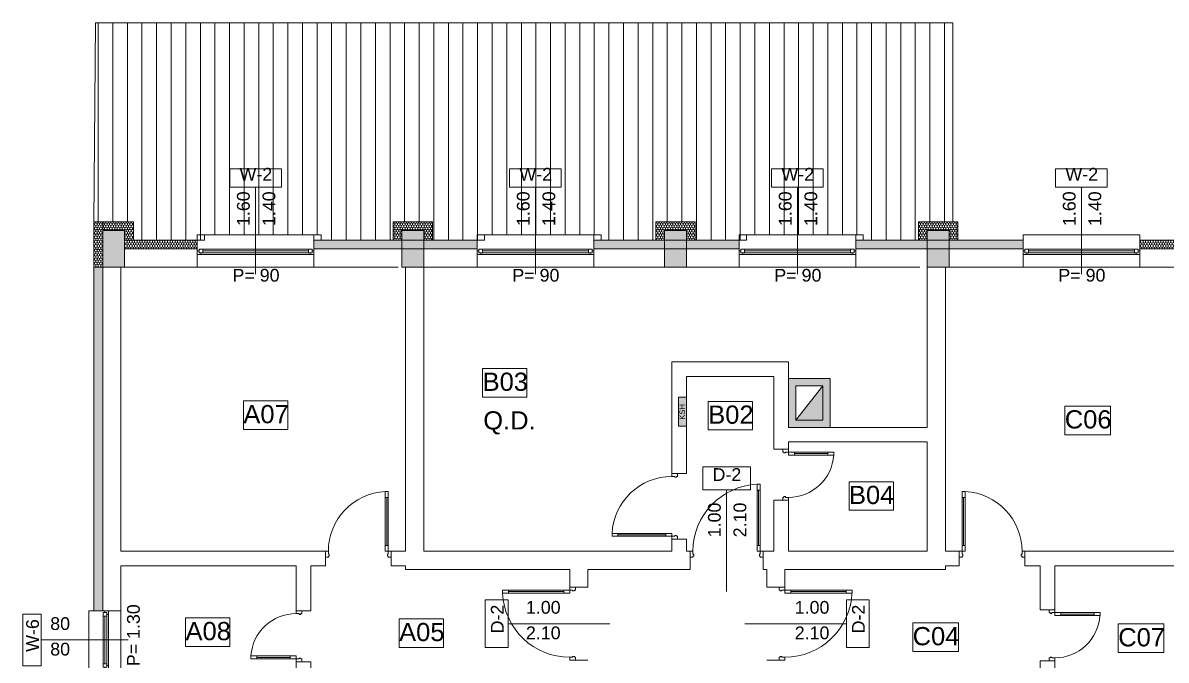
# Model space of a CAD drawing. Header units: feet. Extents: x 2791058 to 2855058, y -67651 to -26651.
# Drawn here: x 2804621 to 2820292, y -43966 to -35223 of the extents above; entities that cross this region are included whole.
import ezdxf
from ezdxf.enums import TextEntityAlignment as Align

# ---------------------------------------------------------------- set-up
doc = ezdxf.new("R2010")
doc.units = ezdxf.units.FT
doc.header["$MEASUREMENT"] = 0
doc.layers.add('0_muret e jashtme', color=7, linetype='Continuous')
for name, color, linetype, lineweight in [('0_muret e jashtme_Pen_No__1', 7, 'Continuous', 0), ('0_muret e jashtme_Pen_No__19', 255, 'Continuous', 0), ('ARCHICAD Door Markers_Pen_No__60', 230, 'Continuous', 0), ('ARCHICAD Doors_Pen_No__1', 7, 'Continuous', 0), ('ARCHICAD Doors_Pen_No__60', 230, 'Continuous', 0), ('ARCHICAD Window Markers_Pen_No__20', 1, 'Continuous', 0), ('ARCHICAD Windows_Pen_No__20', 1, 'Continuous', 0), ('Shell - Roof_Pen_No__1', 7, 'Continuous', 0), ('Structural - Bearing_Pen_No__1', 7, 'Continuous', 0), ('Text blocks_Pen_No__1', 7, 'Continuous', 0), ('Text blocks_Pen_No__2', 8, 'Continuous', 0)]:
    doc.layers.add(name, color=color, linetype=linetype, lineweight=lineweight)
for name, color, linetype, lineweight, true_color in [('0_muret e jashtme_Pen_No__14', 7, 'Continuous', 0, 0xbd8b17), ('Structural - Bearing_Pen_No__105', 7, 'Continuous', 0, 0xcae6ff), ('Structural - Bearing_Pen_No__65', 7, 'Continuous', 0, 0x80c2ff)]:
    doc.layers.add(name, color=color, linetype=linetype, lineweight=lineweight, true_color=true_color)
doc.styles.add('GENERATED_STYLE_1', font='arial.ttf')
pattern_1 = [(90, (2247653.822, -76424.967), (-34.6410162, 0), [20, -40]), (90, (2247636.502, -76394.967), (-34.6410162, 0), [20, -40]), (150, (2247653.822, -76404.967), (17.320508, 30), [20, -40]), (150, (2247619.18, -76404.967), (17.320508, 30), [20, -40]), (210, (2247653.822, -76424.967), (-17.320508, 30), [20, -40]), (210, (2247619.18, -76424.967), (-17.320508, 30), [20, -40])]
pattern_2 = [(90, (2247653.822, -76124.967), (-34.6410162, 0), [20, -40]), (90, (2247636.502, -76094.967), (-34.6410162, 0), [20, -40]), (150, (2247653.822, -76104.967), (17.320508, 30), [20, -40]), (150, (2247619.18, -76104.967), (17.320508, 30), [20, -40]), (210, (2247653.822, -76124.967), (-17.320508, 30), [20, -40]), (210, (2247619.18, -76124.967), (-17.320508, 30), [20, -40])]

# ---------------------------------------------------------------- blocks, each defined once
blk = doc.blocks.new('Window 22_2')
at = {"layer": 'ARCHICAD Windows_Pen_No__20', "color": 1, "linetype": 'Continuous', "lineweight": 0}
for p, q in [((-800, 150), (-800, 220)), ((-800, 220), (800, 220)), ((800, 220), (800, 150)), ((-800, 150), (-800, 30)), ((-800, 30), (-800, 0)), ((-800, 0), (-775, 0)), ((-800, 0), (-800, -50)), ((-800, 0), (-800, -50)), ((-775, 25), (-725, 25)), ((-775, -25), (-775, 25)), ((-775, 0), (-775, -25)), ((-725, 25), (725, 25)), ((-725, 25), (-725, -25)), ((-725, 25), (725, 25)), ((-725, 0), (725, 0)), ((725, -25), (725, 25)), ((725, 25), (775, 25)), ((775, 25), (775, -25)), ((775, -25), (775, 0)), ((775, 0), (800, 0)), ((800, 150), (800, 30)), ((800, 30), (800, 0)), ((800, 0), (800, -50)), ((800, 0), (800, -50)), ((-750, -50), (-800, -50)), ((-800, -50), (-800, -220)), ((-775, -25), (-750, -25)), ((-725, -25), (-775, -25)), ((-750, -25), (-750, -50)), ((750, -50), (-750, -50)), ((725, -25), (-725, -25)), ((775, -25), (725, -25)), ((750, -50), (750, -25)), ((750, -25), (775, -25)), ((800, -50), (750, -50)), ((800, -50), (800, -220)), ((-800, -220), (800, -220))]:
    blk.add_line(p, q, dxfattribs=at)
blk = doc.blocks.new('W Marker 22_2')
at = {"layer": 'ARCHICAD Window Markers_Pen_No__20', "color": 1, "linetype": 'Continuous', "lineweight": 0}
for p, q in [((354, 975), (-354, 975)), ((-354, 975), (-354, 725)), ((354, 725), (354, 975)), ((-354, 725), (354, 725)), ((0, 725), (0, -470))]:
    blk.add_line(p, q, dxfattribs=at)
at = {"layer": 'ARCHICAD Window Markers_Pen_No__20', "color": 1, "lineweight": 0, "style": 'GENERATED_STYLE_1'}
for tag, p in [('AC_MarkerText_2', (-28, 192)), ('AC_MarkerText_3', (323, 192))]:
    blk.add_attdef(tag, text='', height=175, rotation=90, dxfattribs=at).set_placement(p, align=Align.BOTTOM_LEFT)
for tag, p in [('AC_MarkerText_1', (-220, 763)), ('AC_MarkerText_4', (-317, -623))]:
    blk.add_attdef(tag, text='', height=175, dxfattribs=at).set_placement(p, align=Align.BOTTOM_LEFT)
blk = doc.blocks.new('Wall_2', base_point=(2806116, -38873))
at = {"layer": '0_muret e jashtme_Pen_No__14', "linetype": 'Continuous', "lineweight": 0, "true_color": 0xbd8b17}
h = blk.add_hatch(dxfattribs=at)
h.set_pattern_fill('STYROFOAM_SM_INSULATION', color=42, style=0, pattern_type=2)
h.set_pattern_definition(pattern_1)
h.paths.add_polyline_path([(2806116, -38503), (2806116, -38623), (2807111, -38623), (2807111, -38503)])
h = blk.add_hatch(dxfattribs=at)
h.set_pattern_fill('STYROFOAM_SM_INSULATION', color=42, style=0, pattern_type=2)
h.set_pattern_definition(pattern_1)
h.paths.add_polyline_path([(2808711, -38623), (2810947, -38623), (2810947, -38503), (2808711, -38503)])
h = blk.add_hatch(dxfattribs=at)
h.set_pattern_fill('STYROFOAM_SM_INSULATION', color=42, style=0, pattern_type=2)
h.set_pattern_definition(pattern_1)
h.paths.add_polyline_path([(2814538, -38503), (2812547, -38503), (2812547, -38623), (2814538, -38623)])
h = blk.add_hatch(dxfattribs=at)
h.set_pattern_fill('STYROFOAM_SM_INSULATION', color=42, style=0, pattern_type=2)
h.set_pattern_definition(pattern_1)
h.paths.add_polyline_path([(2818431, -38503), (2816138, -38503), (2816138, -38623), (2818431, -38623)])
h = blk.add_hatch(dxfattribs=at)
h.set_pattern_fill('STYROFOAM_SM_INSULATION', color=42, style=0, pattern_type=2)
h.set_pattern_definition(pattern_1)
h.paths.add_polyline_path([(2820031, -38623), (2821366, -38623), (2821366, -38503), (2820031, -38503)])
at = {"layer": '0_muret e jashtme_Pen_No__1', "color": 7, "linetype": 'Continuous', "lineweight": 0}
for p, q in [((2807111, -38503), (2807111, -38623)), ((2808711, -38503), (2808711, -38623)), ((2810947, -38503), (2810947, -38623)), ((2812547, -38503), (2812547, -38623)), ((2814538, -38503), (2814538, -38623)), ((2816138, -38503), (2816138, -38623)), ((2818431, -38503), (2818431, -38623)), ((2820031, -38503), (2820031, -38623)), ((2807111, -38623), (2806116, -38623)), ((2807111, -38623), (2807111, -38653)), ((2807111, -38653), (2807111, -38703)), ((2807111, -38703), (2807111, -38873)), ((2810947, -38623), (2808711, -38623)), ((2808711, -38623), (2808711, -38653)), ((2808711, -38653), (2808711, -38703)), ((2808711, -38703), (2808711, -38873)), ((2810947, -38623), (2810947, -38653)), ((2810947, -38653), (2810947, -38703)), ((2810947, -38703), (2810947, -38873)), ((2814538, -38623), (2812547, -38623)), ((2812547, -38623), (2812547, -38653)), ((2812547, -38653), (2812547, -38703)), ((2812547, -38703), (2812547, -38873)), ((2814538, -38623), (2814538, -38653)), ((2814538, -38653), (2814538, -38703)), ((2814538, -38703), (2814538, -38873)), ((2818431, -38623), (2816138, -38623)), ((2816138, -38623), (2816138, -38653)), ((2816138, -38653), (2816138, -38703)), ((2816138, -38703), (2816138, -38873)), ((2818431, -38623), (2818431, -38653)), ((2818431, -38653), (2818431, -38703)), ((2818431, -38703), (2818431, -38873)), ((2821366, -38623), (2820031, -38623)), ((2820031, -38623), (2820031, -38653)), ((2820031, -38653), (2820031, -38703)), ((2820031, -38703), (2820031, -38873))]:
    blk.add_line(p, q, dxfattribs=at)
at = {"layer": '0_muret e jashtme_Pen_No__1', "color": 7, "linetype": 'Continuous', "lineweight": 0, "flags": 128}
for points in [[(2807111, -38503), (2806116, -38503)], [(2806116, -38503), (2806116, -38873)], [(2810947, -38503), (2808711, -38503)], [(2814538, -38503), (2812547, -38503)], [(2818431, -38503), (2816138, -38503)], [(2821366, -38503), (2820031, -38503)], [(2821366, -38873), (2821366, -38503)], [(2806116, -38873), (2807111, -38873)], [(2808711, -38873), (2809866, -38873)], [(2810116, -38873), (2810947, -38873)], [(2812547, -38873), (2814538, -38873)], [(2816138, -38873), (2817016, -38873)], [(2817266, -38873), (2818431, -38873)], [(2820031, -38873), (2821066, -38873)], [(2821316, -38873), (2821366, -38873)]]:
    blk.add_lwpolyline(points, dxfattribs=at)
at = {"layer": 'ARCHICAD Window Markers_Pen_No__20', "color": 1, "linetype": 'Continuous', "lineweight": 0}
for p in [(2807911, -38503), (2811747, -38503), (2815338, -38503), (2819231, -38503)]:
    blk.add_blockref('W Marker 22_2', p, dxfattribs=at).add_auto_attribs({'AC_MarkerText_1': 'W-2', 'AC_MarkerText_2': '1.60', 'AC_MarkerText_3': '1.40', 'AC_MarkerText_4': 'P= 90'})
at = {"layer": 'ARCHICAD Windows_Pen_No__20', "color": 1, "linetype": 'Continuous', "lineweight": 0, "xscale": -1, "zscale": 1000}
for p in [(2807911, -38653), (2811747, -38653), (2815338, -38653), (2819231, -38653)]:
    blk.add_blockref('Window 22_2', p, dxfattribs=at)
blk = doc.blocks.new('Storefront 22_2')
at = {"layer": 'ARCHICAD Doors_Pen_No__60', "color": 230, "linetype": 'Continuous', "lineweight": 0}
for p, q in [((420, 840), (420, 920)), ((420, 920), (460, 920)), ((420, 840), (440, 840)), ((420, 80), (420, 840)), ((460, 840), (420, 840)), ((440, 840), (460, 840)), ((440, 80), (440, 840)), ((440, 840), (440, 80)), ((440, 840), (440, 80)), ((460, 920), (460, 840)), ((460, 840), (460, 80)), ((-500, 0), (-500, -80)), ((-460, 0), (-500, 0)), ((-500, 0), (-500, -80)), ((-500, 0), (-500, -80)), ((-460, -40), (-460, 0)), ((440, 80), (420, 80)), ((420, 0), (420, 80)), ((420, 80), (460, 80)), ((460, 0), (420, 0)), ((460, 80), (440, 80)), ((460, 80), (460, 0)), ((460, 0), (460, -40)), ((500, 0), (460, 0)), ((500, -80), (500, 0)), ((500, 0), (500, -80)), ((500, 0), (500, -80)), ((-500, -80), (-460, -80)), ((-500, -80), (-500, -250)), ((-450, -40), (-460, -40)), ((-460, -80), (-460, -65.4)), ((-460, -65.4), (-450, -65.4)), ((-450, -65.4), (-450, -40)), ((460, -40), (450, -40)), ((450, -40), (450, -65.4)), ((450, -65.4), (460, -65.4)), ((460, -65.4), (460, -80)), ((460, -80), (500, -80)), ((500, -80), (500, -250))]:
    blk.add_line(p, q, dxfattribs=at)
blk.add_arc((460, 0), 920, 92.49191, 180, dxfattribs=at)
blk = doc.blocks.new('D Marker 22_2')
at = {"layer": 'ARCHICAD Door Markers_Pen_No__60', "color": 230, "linetype": 'Continuous', "lineweight": 0}
for p, q in [((0, -1093), (0, 300)), ((-327, -1093), (-327, -1407)), ((327, -1093), (-327, -1093)), ((327, -1407), (327, -1093)), ((-327, -1407), (327, -1407))]:
    blk.add_line(p, q, dxfattribs=at)
at = {"layer": 'ARCHICAD Door Markers_Pen_No__60', "color": 230, "lineweight": 0, "style": 'GENERATED_STYLE_1'}
for tag, rotation, p in [('AC_MarkerText_3', 270, (-323, -327)), ('A', 270, (27, -327)), ('AC_MarkerText_1', 180, (193, -1042))]:
    blk.add_attdef(tag, text='', height=175, rotation=rotation, dxfattribs=at).set_placement(p, align=Align.BOTTOM_LEFT)
blk = doc.blocks.new('Wall_15', base_point=(2817016, -42473))
at = {"layer": '0_muret e jashtme_Pen_No__1', "color": 7, "linetype": 'Continuous', "lineweight": 0}
for p, q in [((2813766, -42473), (2813766, -42553)), ((2813766, -42553), (2813766, -42723)), ((2814766, -42473), (2814766, -42553)), ((2814766, -42553), (2814766, -42723))]:
    blk.add_line(p, q, dxfattribs=at)
at = {"layer": '0_muret e jashtme_Pen_No__1', "color": 7, "linetype": 'Continuous', "lineweight": 0, "flags": 128}
for points in [[(2813516, -42473), (2810116, -42473)], [(2813766, -42473), (2813716, -42473)], [(2814916, -42473), (2814766, -42473)], [(2817016, -42473), (2815116, -42473)], [(2809866, -42723), (2812116, -42723)], [(2812366, -42723), (2813766, -42723)], [(2814766, -42723), (2814816, -42723)], [(2815066, -42723), (2817266, -42723)]]:
    blk.add_lwpolyline(points, dxfattribs=at)
at = {"layer": 'ARCHICAD Door Markers_Pen_No__60', "color": 230, "linetype": 'Continuous', "lineweight": 0}
ref = blk.add_blockref('D Marker 22_2', (2814266, -42723), dxfattribs=dict(at, rotation=180))
ref.add_attrib('A', '1.00', dxfattribs={"color": 230, "lineweight": 0, "height": 175, "rotation": 90, "style": 'GENERATED_STYLE_1'}).set_placement((2814239, -42281), align=Align.BOTTOM_LEFT)
ref.add_attrib('AC_MarkerText_1', 'D-2', dxfattribs={"color": 230, "lineweight": 0, "height": 175, "rotation": 360, "style": 'GENERATED_STYLE_1'}).set_placement((2814074, -41560), align=Align.BOTTOM_LEFT)
ref.add_attrib('AC_MarkerText_3', '2.10', dxfattribs={"color": 230, "lineweight": 0, "height": 175, "rotation": 90, "style": 'GENERATED_STYLE_1'}).set_placement((2814589, -42281), align=Align.BOTTOM_LEFT)
at = {"layer": 'ARCHICAD Doors_Pen_No__60', "color": 230, "linetype": 'Continuous', "lineweight": 0, "zscale": 1000}
blk.add_blockref('Storefront 22_2', (2814266, -42473), dxfattribs=at)
blk = doc.blocks.new('Wall_36', base_point=(2817016, -40973))
at = {"layer": '0_muret e jashtme_Pen_No__1', "color": 7, "linetype": 'Continuous', "lineweight": 0, "flags": 128}
for points in [[(2817016, -40773), (2815116, -40773)], [(2815116, -40973), (2817016, -40973)]]:
    blk.add_lwpolyline(points, dxfattribs=at)
blk = doc.blocks.new('Storefront 22_4')
at = {"layer": 'ARCHICAD Doors_Pen_No__1', "color": 7, "linetype": 'Continuous', "lineweight": 0}
for p, q in [((270, 540), (270, 620)), ((270, 620), (310, 620)), ((270, 540), (290, 540)), ((270, 80), (270, 540)), ((310, 540), (270, 540)), ((290, 540), (310, 540)), ((290, 80), (290, 540)), ((290, 540), (290, 80)), ((290, 540), (290, 80)), ((310, 620), (310, 540)), ((310, 540), (310, 80)), ((-350, 0), (-350, -80)), ((-310, 0), (-350, 0)), ((-350, 0), (-350, -80)), ((-350, 0), (-350, -80)), ((-310, -40), (-310, 0)), ((290, 80), (270, 80)), ((270, 0), (270, 80)), ((270, 80), (310, 80)), ((310, 0), (270, 0)), ((310, 80), (290, 80)), ((310, 80), (310, 0)), ((310, 0), (310, -40)), ((350, 0), (310, 0)), ((350, -80), (350, 0)), ((350, 0), (350, -80)), ((350, 0), (350, -80)), ((-350, -80), (-310, -80)), ((-350, -80), (-350, -200)), ((-300, -40), (-310, -40)), ((-310, -80), (-310, -65.4)), ((-310, -65.4), (-300, -65.4)), ((-300, -65.4), (-300, -40)), ((310, -40), (300, -40)), ((300, -40), (300, -65.4)), ((300, -65.4), (310, -65.4)), ((310, -65.4), (310, -80)), ((310, -80), (350, -80)), ((350, -80), (350, -200))]:
    blk.add_line(p, q, dxfattribs=at)
blk.add_arc((310, 0), 620, 93.69907, 180, dxfattribs=at)
blk = doc.blocks.new('Wall_37', base_point=(2814916, -42473))
at = {"layer": '0_muret e jashtme_Pen_No__1', "color": 7, "linetype": 'Continuous', "lineweight": 0}
for p, q in [((2815036, -41073), (2814916, -41073)), ((2815116, -41073), (2815036, -41073)), ((2815036, -41773), (2814916, -41773)), ((2815116, -41773), (2815036, -41773))]:
    blk.add_line(p, q, dxfattribs=at)
at = {"layer": '0_muret e jashtme_Pen_No__1', "color": 7, "linetype": 'Continuous', "lineweight": 0, "flags": 128}
for points in [[(2815116, -40773), (2815116, -39873)], [(2814916, -40073), (2814916, -41073)], [(2815116, -41073), (2815116, -40973)], [(2814916, -41773), (2814916, -42473)], [(2815116, -42473), (2815116, -41773)]]:
    blk.add_lwpolyline(points, dxfattribs=at)
at = {"layer": 'ARCHICAD Doors_Pen_No__1', "color": 7, "linetype": 'Continuous', "lineweight": 0, "xscale": -1, "zscale": 1000, "rotation": 270}
blk.add_blockref('Storefront 22_4', (2815116, -41423), dxfattribs=at)
blk = doc.blocks.new('Wall_38', base_point=(2814916, -40073))
at = {"layer": '0_muret e jashtme_Pen_No__1', "color": 7, "linetype": 'Continuous', "lineweight": 0, "flags": 128}
for points in [[(2815116, -39873), (2813516, -39873)], [(2813716, -40073), (2814916, -40073)]]:
    blk.add_lwpolyline(points, dxfattribs=at)
blk = doc.blocks.new('Storefront 22_3')
at = {"layer": 'ARCHICAD Doors_Pen_No__1', "color": 7, "linetype": 'Continuous', "lineweight": 0}
for p, q in [((370, 740), (370, 820)), ((370, 820), (410, 820)), ((410, 820), (410, 740)), ((370, 740), (390, 740)), ((370, 80), (370, 740)), ((410, 740), (370, 740)), ((390, 740), (410, 740)), ((390, 80), (390, 740)), ((390, 740), (390, 80)), ((390, 740), (390, 80)), ((410, 740), (410, 80)), ((-450, 0), (-450, -80)), ((-410, 0), (-450, 0)), ((-450, 0), (-450, -80)), ((-450, 0), (-450, -80)), ((-410, -40), (-410, 0)), ((390, 80), (370, 80)), ((370, 0), (370, 80)), ((370, 80), (410, 80)), ((410, 0), (370, 0)), ((410, 80), (390, 80)), ((410, 80), (410, 0)), ((410, 0), (410, -40)), ((450, 0), (410, 0)), ((450, -80), (450, 0)), ((450, 0), (450, -80)), ((450, 0), (450, -80)), ((-450, -80), (-410, -80)), ((-450, -80), (-450, -200)), ((-400, -40), (-410, -40)), ((-410, -80), (-410, -65.4)), ((-410, -65.4), (-400, -65.4)), ((-400, -65.4), (-400, -40)), ((410, -40), (400, -40)), ((400, -40), (400, -65.4)), ((400, -65.4), (410, -65.4)), ((410, -65.4), (410, -80)), ((410, -80), (450, -80)), ((450, -80), (450, -200))]:
    blk.add_line(p, q, dxfattribs=at)
blk.add_arc((410, 0), 820, 92.79603, 180, dxfattribs=at)
blk = doc.blocks.new('Wall_39', base_point=(2813716, -40073))
at = {"layer": '0_muret e jashtme_Pen_No__1', "color": 7, "linetype": 'Continuous', "lineweight": 0}
for p, q in [((2813516, -41407), (2813596, -41407)), ((2813596, -41407), (2813716, -41407)), ((2813516, -42307), (2813596, -42307)), ((2813596, -42307), (2813716, -42307))]:
    blk.add_line(p, q, dxfattribs=at)
at = {"layer": '0_muret e jashtme_Pen_No__1', "color": 7, "linetype": 'Continuous', "lineweight": 0, "flags": 128}
for points in [[(2813516, -39873), (2813516, -41407)], [(2813716, -41407), (2813716, -40073)], [(2813516, -42307), (2813516, -42473)], [(2813716, -42473), (2813716, -42307)]]:
    blk.add_lwpolyline(points, dxfattribs=at)
at = {"layer": 'ARCHICAD Doors_Pen_No__1', "color": 7, "linetype": 'Continuous', "lineweight": 0, "xscale": -1, "zscale": 1000, "rotation": 90}
blk.add_blockref('Storefront 22_3', (2813516, -41857), dxfattribs=at)
blk = doc.blocks.new('Wall_40', base_point=(2817016, -42473))
at = {"layer": '0_muret e jashtme_Pen_No__1', "color": 7, "linetype": 'Continuous', "lineweight": 0}
for p, q in [((2817456, -42473), (2817456, -42553)), ((2817456, -42553), (2817456, -42673)), ((2818356, -42473), (2818356, -42553)), ((2818356, -42553), (2818356, -42673))]:
    blk.add_line(p, q, dxfattribs=at)
at = {"layer": '0_muret e jashtme_Pen_No__1', "color": 7, "linetype": 'Continuous', "lineweight": 0, "flags": 128}
for points in [[(2817456, -42473), (2817266, -42473)], [(2821066, -42473), (2818356, -42473)], [(2817266, -42673), (2817456, -42673)], [(2818356, -42673), (2818566, -42673)], [(2818766, -42673), (2821066, -42673)]]:
    blk.add_lwpolyline(points, dxfattribs=at)
at = {"layer": 'ARCHICAD Doors_Pen_No__1', "color": 7, "linetype": 'Continuous', "lineweight": 0, "xscale": -1, "zscale": 1000}
blk.add_blockref('Storefront 22_3', (2817906, -42473), dxfattribs=at)
blk = doc.blocks.new('Wall_44', base_point=(2818766, -44823))
at = {"layer": '0_muret e jashtme_Pen_No__1', "color": 7, "linetype": 'Continuous', "lineweight": 0}
for p, q in [((2818686, -43275), (2818566, -43275)), ((2818766, -43275), (2818686, -43275)), ((2818686, -43975), (2818566, -43975)), ((2818766, -43975), (2818686, -43975))]:
    blk.add_line(p, q, dxfattribs=at)
at = {"layer": '0_muret e jashtme_Pen_No__1', "color": 7, "linetype": 'Continuous', "lineweight": 0, "flags": 128}
for points in [[(2818566, -42673), (2818566, -43275)], [(2818766, -43275), (2818766, -42673)], [(2818566, -43975), (2818566, -44623)], [(2818766, -44623), (2818766, -43975)]]:
    blk.add_lwpolyline(points, dxfattribs=at)
at = {"layer": 'ARCHICAD Doors_Pen_No__1', "color": 7, "linetype": 'Continuous', "lineweight": 0, "xscale": -1, "zscale": 1000, "rotation": 270}
blk.add_blockref('Storefront 22_4', (2818766, -43625), dxfattribs=at)
blk = doc.blocks.new('Wall_45', base_point=(2808366, -44823))
at = {"layer": '0_muret e jashtme_Pen_No__1', "color": 7, "linetype": 'Continuous', "lineweight": 0}
for p, q in [((2808366, -43288), (2808446, -43288)), ((2808446, -43288), (2808566, -43288)), ((2808366, -43988), (2808446, -43988)), ((2808446, -43988), (2808566, -43988))]:
    blk.add_line(p, q, dxfattribs=at)
at = {"layer": '0_muret e jashtme_Pen_No__1', "color": 7, "linetype": 'Continuous', "lineweight": 0, "flags": 128}
for points in [[(2808366, -42673), (2808366, -43288)], [(2808566, -43288), (2808566, -42673)], [(2808366, -43988), (2808366, -44623)], [(2808566, -44623), (2808566, -43988)]]:
    blk.add_lwpolyline(points, dxfattribs=at)
at = {"layer": 'ARCHICAD Doors_Pen_No__1', "color": 7, "linetype": 'Continuous', "lineweight": 0, "xscale": -1, "zscale": 1000, "rotation": 90}
blk.add_blockref('Storefront 22_4', (2808366, -43638), dxfattribs=at)
blk = doc.blocks.new('Window 22')
at = {"layer": 'ARCHICAD Windows_Pen_No__20', "color": 1, "linetype": 'Continuous', "lineweight": 0}
for p, q in [((-400, 150), (-400, 220)), ((-400, 220), (400, 220)), ((400, 220), (400, 150)), ((-400, 150), (-400, 30)), ((-400, 30), (-400, 0)), ((-400, 0), (-375, 0)), ((-400, 0), (-400, -50)), ((-400, 0), (-400, -50)), ((-375, 25), (-325, 25)), ((-375, -25), (-375, 25)), ((-375, 0), (-375, -25)), ((-325, 25), (325, 25)), ((-325, 25), (-325, -25)), ((-325, 25), (325, 25)), ((-325, 0), (325, 0)), ((325, -25), (325, 25)), ((325, 25), (375, 25)), ((375, 25), (375, -25)), ((375, -25), (375, 0)), ((375, 0), (400, 0)), ((400, 150), (400, 30)), ((400, 30), (400, 0)), ((400, 0), (400, -50)), ((400, 0), (400, -50)), ((-350, -50), (-400, -50)), ((-400, -50), (-400, -220)), ((-375, -25), (-350, -25)), ((-325, -25), (-375, -25)), ((-350, -25), (-350, -50)), ((350, -50), (-350, -50)), ((325, -25), (-325, -25)), ((375, -25), (325, -25)), ((350, -50), (350, -25)), ((350, -25), (375, -25)), ((400, -50), (350, -50)), ((400, -50), (400, -220)), ((-400, -220), (400, -220))]:
    blk.add_line(p, q, dxfattribs=at)
blk = doc.blocks.new('W Marker 22')
at = {"layer": 'ARCHICAD Window Markers_Pen_No__20', "color": 1, "linetype": 'Continuous', "lineweight": 0}
for p, q in [((0, -1095), (0, 100)), ((-354, -1095), (-354, -1345)), ((354, -1095), (-354, -1095)), ((354, -1345), (354, -1095)), ((-354, -1345), (354, -1345))]:
    blk.add_line(p, q, dxfattribs=at)
at = {"layer": 'ARCHICAD Window Markers_Pen_No__20', "color": 1, "lineweight": 0, "style": 'GENERATED_STYLE_1'}
for tag, p in [('AC_MarkerText_2_1', (-28, -913)), ('AC_MarkerText_2_0', (322, -913))]:
    blk.add_attdef(tag, text='', height=175, rotation=90, dxfattribs=at).set_placement(p, align=Align.BOTTOM_LEFT)
for tag, p in [('AC_MarkerText_4', (-417, 72)), ('AC_MarkerText_1', (-220, -1310))]:
    blk.add_attdef(tag, text='', height=175, dxfattribs=at).set_placement(p, align=Align.BOTTOM_LEFT)
blk = doc.blocks.new('D Marker 22')
at = {"layer": 'ARCHICAD Door Markers_Pen_No__60', "color": 230, "linetype": 'Continuous', "lineweight": 0}
for p, q in [((327, 1157), (-327, 1157)), ((-327, 1157), (-327, 843)), ((327, 843), (327, 1157)), ((-327, 843), (327, 843)), ((0, 843), (0, -550))]:
    blk.add_line(p, q, dxfattribs=at)
at = {"layer": 'ARCHICAD Door Markers_Pen_No__60', "color": 230, "lineweight": 0, "style": 'GENERATED_STYLE_1'}
blk.add_attdef('AC_MarkerText_1', text='', height=175, dxfattribs=at).set_placement((-193, 913), align=Align.BOTTOM_LEFT)
for tag, p in [('AC_MarkerText_3', (-322, 657)), ('A', (28, 657))]:
    blk.add_attdef(tag, text='', height=175, rotation=270, dxfattribs=at).set_placement(p, align=Align.BOTTOM_LEFT)

msp = doc.modelspace()

# ---------------------------------------------------------------- hatches: boundary and pattern name
at = {"layer": '0_muret e jashtme_Pen_No__14', "linetype": 'Continuous', "lineweight": 0, "true_color": 0xbd8b17}
h = msp.add_hatch(dxfattribs=at)
h.set_pattern_fill('STYROFOAM_SM_INSULATION', color=42, style=0, pattern_type=2)
h.set_pattern_definition([(90, (2247553.822, -76124.967), (-34.6410162, 0), [20, -40]), (90, (2247536.502, -76094.967), (-34.6410162, 0), [20, -40]), (150, (2247553.822, -76104.967), (17.320508, 30), [20, -40]), (150, (2247519.18, -76104.967), (17.320508, 30), [20, -40]), (210, (2247553.822, -76124.967), (-17.320508, 30), [20, -40]), (210, (2247519.18, -76124.967), (-17.320508, 30), [20, -40])])
h.paths.add_polyline_path([(2805596.457, -38572.699), (2805596.457, -37952.699), (2806136.457, -37952.699), (2806136.457, -38202.699), (2806016.457, -38202.699), (2806016.457, -38072.699), (2805716.457, -38072.699), (2805716.457, -38572.699)])
h = msp.add_hatch(dxfattribs=at)
h.set_pattern_fill('STYROFOAM_SM_INSULATION', color=42, style=0, pattern_type=2)
h.set_pattern_definition(pattern_2)
h.paths.add_polyline_path([(2810236.457, -38202.699), (2810236.457, -37952.699), (2809696.457, -37952.699), (2809696.457, -38202.699), (2809816.457, -38202.699), (2809816.457, -38072.699), (2810116.457, -38072.699), (2810116.457, -38202.699)])
h = msp.add_hatch(dxfattribs=at)
h.set_pattern_fill('STYROFOAM_SM_INSULATION', color=42, style=0, pattern_type=2)
h.set_pattern_definition(pattern_2)
h.paths.add_polyline_path([(2813836.457, -38202.699), (2813836.457, -37952.699), (2813296.457, -37952.699), (2813296.457, -38202.699), (2813416.457, -38202.699), (2813416.457, -38072.699), (2813716.457, -38072.699), (2813716.457, -38202.699)])
h = msp.add_hatch(dxfattribs=at)
h.set_pattern_fill('STYROFOAM_SM_INSULATION', color=42, style=0, pattern_type=2)
h.set_pattern_definition(pattern_2)
h.paths.add_polyline_path([(2817436.457, -38202.699), (2817436.457, -37952.699), (2816896.457, -37952.699), (2816896.457, -38202.699), (2817016.457, -38202.699), (2817016.457, -38072.699), (2817316.457, -38072.699), (2817316.457, -38202.699)])
h = msp.add_hatch(dxfattribs=at)
h.set_pattern_fill('STYROFOAM_SM_INSULATION', color=42, style=0, pattern_type=2)
h.set_pattern_definition([(90, (2247553.822, -76424.967), (-34.6410162, 0), [20, -40]), (90, (2247536.502, -76394.967), (-34.6410162, 0), [20, -40]), (150, (2247553.822, -76404.967), (17.320508, 30), [20, -40]), (150, (2247519.18, -76404.967), (17.320508, 30), [20, -40]), (210, (2247553.822, -76424.967), (-17.320508, 30), [20, -40]), (210, (2247519.18, -76424.967), (-17.320508, 30), [20, -40])])
h.paths.add_polyline_path([(2805596.457, -38572.699), (2805596.457, -43289.451), (2805716.457, -43289.451), (2805716.457, -38572.699)])
at = {"layer": '0_muret e jashtme_Pen_No__19', "linetype": 'Continuous', "lineweight": 0}
for points in [[(2806016.457, -38572.699), (2806016.457, -38072.699), (2805716.457, -38072.699), (2805716.457, -38572.699)], [(2810116.457, -38572.699), (2810116.457, -38072.699), (2809816.457, -38072.699), (2809816.457, -38572.699)], [(2813716.457, -38572.699), (2813716.457, -38072.699), (2813416.457, -38072.699), (2813416.457, -38572.699)], [(2817316.457, -38572.699), (2817316.457, -38072.699), (2817016.457, -38072.699), (2817016.457, -38572.699)]]:
    msp.add_hatch(color=255, dxfattribs=at).paths.add_polyline_path(points)
at = {"layer": 'Structural - Bearing_Pen_No__1', "linetype": 'Continuous', "lineweight": 0}
h = msp.add_hatch(color=9, dxfattribs=at)
h.paths.add_polyline_path([(2815686.457, -40102.699), (2815686.457, -40772.699), (2815116.457, -40772.699), (2815116.457, -40102.699)])
h.paths.add_polyline_path([(2815586.457, -40202.699), (2815216.457, -40202.699), (2815216.457, -40672.699)], flags=0)
msp.add_hatch(color=8, dxfattribs=at).paths.add_polyline_path([(2815586.457, -40202.699), (2815586.457, -40672.699), (2815216.457, -40672.699)])
at = {"layer": 'Structural - Bearing_Pen_No__105', "linetype": 'Continuous', "lineweight": 0, "true_color": 0xcae6ff}
h = msp.add_hatch(dxfattribs=at)
h.set_pattern_fill('SOLDIER_COURSE', color=254, style=0, pattern_type=2)
h.set_pattern_definition([(90, (2247653.82, -76124.97), (-200, 0), [])])
h.paths.add_polyline_path([(2817366.457, -35222.699), (2805616.457, -35222.699), (2805596.457, -37952.699), (2806136.457, -37952.699), (2806136.456, -38202.699), (2807110.648, -38202.699), (2807110.648, -38132.699), (2808710.648, -38132.699), (2808710.648, -38202.103), (2809696.457, -38202.699), (2809696.457, -37952.699), (2810236.457, -37952.699), (2810236.457, -38202.699), (2810946.709, -38202.699), (2810946.709, -38132.699), (2812546.709, -38132.699), (2812546.709, -38202.699), (2813296.457, -38202.699), (2813296.457, -37952.699), (2813836.457, -37952.699), (2813836.457, -38202.699), (2814537.687, -38202.699), (2814537.687, -38132.699), (2816137.687, -38132.699), (2816137.687, -38202.699), (2816896.457, -38202.699), (2816896.457, -37952.699), (2817366.457, -37952.699)])
at = {"layer": 'Structural - Bearing_Pen_No__65', "linetype": 'Continuous', "lineweight": 0, "true_color": 0x80c2ff}
msp.add_hatch(color=151, dxfattribs=at).paths.add_polyline_path([(2813716.457, -40758.042), (2813606.457, -40758.042), (2813606.457, -40358.042), (2813716.457, -40358.042)])

# ---------------------------------------------------------------- linework, layer by layer
at = {"layer": '0_muret e jashtme_Pen_No__1', "color": 7, "linetype": 'Continuous', "lineweight": 0}
for p, q in [((2805716.457, -37952.699), (2805716.457, -43289.452)), ((2808768.805, -42472.699), (2808768.805, -42552.699)), ((2808768.805, -42552.699), (2808768.805, -42672.699)), ((2809668.805, -42472.699), (2809668.805, -42552.699)), ((2809668.805, -42552.699), (2809668.805, -42672.699)), ((2812116.457, -42966.267), (2812196.457, -42966.267)), ((2812196.457, -42966.267), (2812366.457, -42966.267)), ((2814986.457, -42966.267), (2814816.457, -42966.267)), ((2815066.457, -42966.267), (2814986.457, -42966.267)), ((2805596.457, -43289.451), (2805716.457, -43289.451)), ((2805716.457, -43289.451), (2805746.457, -43289.451)), ((2805746.457, -43289.451), (2805796.457, -43289.451)), ((2805796.457, -43289.451), (2805966.457, -43289.451)), ((2812116.457, -43966.267), (2812196.457, -43966.267)), ((2812196.457, -43966.267), (2812366.457, -43966.267)), ((2814986.457, -43966.267), (2814816.457, -43966.267)), ((2815066.457, -43966.267), (2814986.457, -43966.267))]:
    msp.add_line(p, q, dxfattribs=at)
at = {"layer": '0_muret e jashtme_Pen_No__1', "color": 7, "linetype": 'Continuous', "lineweight": 0, "flags": 128}
for points in [[(2805596.457, -38572.699), (2805596.457, -37952.699), (2806136.457, -37952.699), (2806136.457, -38202.699), (2806016.457, -38202.699), (2806016.457, -38072.699), (2805716.457, -38072.699), (2805716.457, -38572.699)], [(2806016.457, -38572.699), (2806016.457, -38072.699), (2805716.457, -38072.699), (2805716.457, -38572.699)], [(2810236.457, -38202.699), (2810236.457, -37952.699), (2809696.457, -37952.699), (2809696.457, -38202.699), (2809816.457, -38202.699), (2809816.457, -38072.699), (2810116.457, -38072.699), (2810116.457, -38202.699)], [(2810116.457, -38572.699), (2810116.457, -38072.699), (2809816.457, -38072.699), (2809816.457, -38572.699)], [(2813836.457, -38202.699), (2813836.457, -37952.699), (2813296.457, -37952.699), (2813296.457, -38202.699), (2813416.457, -38202.699), (2813416.457, -38072.699), (2813716.457, -38072.699), (2813716.457, -38202.699)], [(2813716.457, -38572.699), (2813716.457, -38072.699), (2813416.457, -38072.699), (2813416.457, -38572.699)], [(2817436.457, -38202.699), (2817436.457, -37952.699), (2816896.457, -37952.699), (2816896.457, -38202.699), (2817016.457, -38202.699), (2817016.457, -38072.699), (2817316.457, -38072.699), (2817316.457, -38202.699)], [(2817316.457, -38572.699), (2817316.457, -38072.699), (2817016.457, -38072.699), (2817016.457, -38572.699)]]:
    msp.add_lwpolyline(points, close=True, dxfattribs=at)
for points in [[(2805596.457, -37952.699), (2805596.457, -43289.451)], [(2805966.457, -38572.699), (2805596.457, -38572.699)], [(2805966.457, -42472.699), (2805966.457, -38572.699)], [(2809866.457, -38572.699), (2809866.457, -42472.699)], [(2810116.457, -42472.699), (2810116.457, -38572.699)], [(2817016.457, -38572.699), (2817016.457, -40772.699)], [(2817266.457, -42472.699), (2817266.457, -38572.699)], [(2817016.457, -40972.699), (2817016.457, -42472.699)], [(2808768.805, -42472.699), (2805966.457, -42472.699)], [(2809866.457, -42472.699), (2809668.805, -42472.699)], [(2805966.457, -43289.451), (2805966.457, -42672.699)], [(2805966.457, -42672.699), (2808366.457, -42672.699)], [(2808566.457, -42672.699), (2808768.805, -42672.699)], [(2809668.805, -42672.699), (2809866.457, -42672.699)], [(2809866.457, -42672.699), (2809866.457, -42722.699)], [(2812116.457, -42722.699), (2812116.457, -42966.267)], [(2812366.457, -42966.267), (2812366.457, -42722.699)], [(2814816.457, -42722.699), (2814816.457, -42966.267)], [(2815066.457, -42966.267), (2815066.457, -42722.699)], [(2817266.457, -42722.699), (2817266.457, -42672.699)]]:
    msp.add_lwpolyline(points, dxfattribs=at)
at = {"layer": 'Shell - Roof_Pen_No__1', "color": 7, "linetype": 'Continuous', "lineweight": 0}
for p, q in [((2813606.457, -40358.042), (2813716.457, -40358.042)), ((2813606.457, -40758.042), (2813606.457, -40358.042)), ((2813716.457, -40358.042), (2813716.457, -40758.042)), ((2813716.457, -40758.042), (2813606.457, -40758.042))]:
    msp.add_line(p, q, dxfattribs=at)
at = {"layer": 'Structural - Bearing_Pen_No__1', "color": 7, "linetype": 'Continuous', "lineweight": 0, "flags": 128}
for points in [[(2817366.457, -35222.699), (2805616.457, -35222.699), (2805596.457, -37952.699), (2806136.457, -37952.699), (2806136.456, -38202.699), (2807110.648, -38202.699), (2807110.648, -38132.699), (2808710.648, -38132.699), (2808710.648, -38202.103), (2809696.457, -38202.699), (2809696.457, -37952.699), (2810236.457, -37952.699), (2810236.457, -38202.699), (2810946.709, -38202.699), (2810946.709, -38132.699), (2812546.709, -38132.699), (2812546.709, -38202.699), (2813296.457, -38202.699), (2813296.457, -37952.699), (2813836.457, -37952.699), (2813836.457, -38202.699), (2814537.687, -38202.699), (2814537.687, -38132.699), (2816137.687, -38132.699), (2816137.687, -38202.699), (2816896.457, -38202.699), (2816896.457, -37952.699), (2817366.457, -37952.699)], [(2815686.457, -40102.699), (2815686.457, -40772.699), (2815116.457, -40772.699), (2815116.457, -40102.699)], [(2815586.457, -40202.699), (2815216.457, -40202.699), (2815216.457, -40672.699)], [(2815586.457, -40202.699), (2815586.457, -40672.699), (2815216.457, -40672.699)], [(2813716.457, -40758.042), (2813606.457, -40758.042), (2813606.457, -40358.042), (2813716.457, -40358.042)]]:
    msp.add_lwpolyline(points, close=True, dxfattribs=at)
at = {"layer": 'Text blocks_Pen_No__2', "color": 8, "linetype": 'Continuous', "lineweight": 0, "flags": 128}
for points in [[(2810923.326, -39964.479), (2811531.327, -39964.479), (2811531.327, -40357.336), (2810923.326, -40357.336)], [(2807644.012, -40408.964), (2808252.013, -40408.964), (2808252.013, -40801.822), (2807644.012, -40801.822)], [(2814015.628, -40415.642), (2814623.629, -40415.642), (2814623.629, -40808.499), (2814015.628, -40808.499)], [(2818902.658, -40480.525), (2819528.945, -40480.525), (2819528.945, -40873.383), (2818902.658, -40873.383)], [(2815944.906, -41517.601), (2816552.906, -41517.601), (2816552.906, -41910.459), (2815944.906, -41910.459)], [(2806851.219, -43385.287), (2807459.221, -43385.287), (2807459.221, -43778.145), (2806851.219, -43778.145)], [(2809778.965, -43398.243), (2810386.965, -43398.243), (2810386.965, -43791.101), (2809778.965, -43791.101)], [(2816817.567, -43454.939), (2817443.855, -43454.939), (2817443.855, -43847.796), (2816817.567, -43847.796)], [(2819635.612, -43470.191), (2820261.899, -43470.191), (2820261.899, -43863.049), (2819635.612, -43863.049)]]:
    msp.add_lwpolyline(points, close=True, dxfattribs=at)

# ---------------------------------------------------------------- block references
at = {"layer": '0_muret e jashtme', "color": 7, "lineweight": 0}
for name, p in [('Wall_2', (2806016.457, -38572.699)), ('Wall_39', (2813716.457, -40072.699)), ('Wall_38', (2814916.457, -40072.699)), ('Wall_37', (2814916.457, -42472.699)), ('Wall_36', (2817016.457, -40972.699)), ('Wall_15', (2817016.457, -42472.699)), ('Wall_40', (2817016.457, -42472.699)), ('Wall_45', (2808366.457, -44822.699)), ('Wall_44', (2818766.457, -44822.699))]:
    msp.add_blockref(name, p, dxfattribs=at)
at = {"layer": 'ARCHICAD Door Markers_Pen_No__60', "color": 230, "linetype": 'Continuous', "lineweight": 0}
ref = msp.add_blockref('D Marker 22', (2812116.457, -43466.267), dxfattribs=dict(at, rotation=90))
ref.add_attrib('A', '1.00', dxfattribs={"color": 230, "lineweight": 0, "height": 175, "rotation": 360, "style": 'GENERATED_STYLE_1'}).set_placement((2811516.457, -43381.647), align=Align.BOTTOM_LEFT)
ref.add_attrib('AC_MarkerText_1', 'D-2', dxfattribs={"color": 230, "lineweight": 0, "height": 175, "rotation": 90, "style": 'GENERATED_STYLE_1'}).set_placement((2811263.957, -43599.067), align=Align.BOTTOM_LEFT)
ref.add_attrib('AC_MarkerText_3', '2.10', dxfattribs={"color": 230, "lineweight": 0, "height": 175, "rotation": 360, "style": 'GENERATED_STYLE_1'}).set_placement((2811516.457, -43731.647), align=Align.BOTTOM_LEFT)
ref = msp.add_blockref('D Marker 22_2', (2814816.457, -43466.267), dxfattribs=dict(at, rotation=90))
ref.add_attrib('A', '1.00', dxfattribs={"color": 230, "lineweight": 0, "height": 175, "rotation": 360, "style": 'GENERATED_STYLE_1'}).set_placement((2815200.856, -43381.647), align=Align.BOTTOM_LEFT)
ref.add_attrib('AC_MarkerText_1', 'D-2', dxfattribs={"color": 230, "lineweight": 0, "height": 175, "rotation": 90, "style": 'GENERATED_STYLE_1'}).set_placement((2816213.957, -43599.067), align=Align.BOTTOM_LEFT)
ref.add_attrib('AC_MarkerText_3', '2.10', dxfattribs={"color": 230, "lineweight": 0, "height": 175, "rotation": 360, "style": 'GENERATED_STYLE_1'}).set_placement((2815200.856, -43731.647), align=Align.BOTTOM_LEFT)
at = {"layer": 'ARCHICAD Doors_Pen_No__1', "color": 7, "linetype": 'Continuous', "lineweight": 0, "zscale": 1000}
msp.add_blockref('Storefront 22_3', (2809218.805, -42472.699), dxfattribs=at)
at = {"layer": 'ARCHICAD Doors_Pen_No__60', "color": 230, "linetype": 'Continuous', "lineweight": 0, "zscale": 1000, "rotation": 90}
msp.add_blockref('Storefront 22_2', (2812116.457, -43466.267), dxfattribs=at)
at = {"layer": 'ARCHICAD Doors_Pen_No__60', "color": 230, "linetype": 'Continuous', "lineweight": 0, "xscale": -1, "zscale": 1000, "rotation": 270}
msp.add_blockref('Storefront 22_2', (2815066.457, -43466.267), dxfattribs=at)
at = {"layer": 'ARCHICAD Window Markers_Pen_No__20', "color": 1, "linetype": 'Continuous', "lineweight": 0}
ref = msp.add_blockref('W Marker 22', (2805966.457, -43689.451), dxfattribs=dict(at, rotation=270))
ref.add_attrib('AC_MarkerText_1', 'W-6', dxfattribs={"color": 1, "lineweight": 0, "height": 175, "rotation": 90, "style": 'GENERATED_STYLE_1'}).set_placement((2804893.957, -43852.332), align=Align.BOTTOM_LEFT)
ref.add_attrib('AC_MarkerText_2', '80', dxfattribs={"color": 1, "lineweight": 0, "height": 175, "style": 'GENERATED_STYLE_1'}).set_placement((2804996.457, -43954.831), align=Align.BOTTOM_LEFT)
ref.add_attrib('AC_MarkerText_2_1', '80', dxfattribs={"color": 1, "lineweight": 0, "height": 175, "style": 'GENERATED_STYLE_1'}).set_placement((2804996.457, -43604.831), align=Align.BOTTOM_LEFT)
ref.add_attrib('AC_MarkerText_4', 'P= 1.30', dxfattribs={"color": 1, "lineweight": 0, "height": 175, "rotation": 90, "style": 'GENERATED_STYLE_1'}).set_placement((2806276.457, -44049.251), align=Align.BOTTOM_LEFT)
at = {"layer": 'ARCHICAD Windows_Pen_No__20', "color": 1, "linetype": 'Continuous', "lineweight": 0, "zscale": 1000, "rotation": 90}
msp.add_blockref('Window 22', (2805746.457, -43689.451), dxfattribs=at)

# ---------------------------------------------------------------- texts
at = {"layer": 'Text blocks_Pen_No__1', "color": 7, "linetype": 'Continuous', "lineweight": 0, "insert": (2810931.907, -40551.738), "char_height": 250, "attachment_point": 1, "style": 'GENERATED_STYLE_1'}
msp.add_mtext('\\A1;{\\pql;\\fArial|b0|i0|c0|p34;Q.D.}', dxfattribs=at)
at = {"layer": 'Text blocks_Pen_No__1', "color": 7, "linetype": 'Continuous', "lineweight": 0, "insert": (2813620.375, -40667.502), "char_height": 75, "attachment_point": 1, "rotation": 90, "style": 'GENERATED_STYLE_1'}
msp.add_mtext('\\A1;{\\pql;\\fArial|b0|i0|c0|p34;KSH}', dxfattribs=at)
at = {"layer": 'Text blocks_Pen_No__2', "color": 8, "linetype": 'Continuous', "lineweight": 0, "char_height": 250, "attachment_point": 1, "style": 'GENERATED_STYLE_1'}
for s, insert in [('\\A1;{\\pql;\\fArial|b0|i0|c0|p34;B0\\fArial|b0|i0|c0|p34;3}', (2810923.326, -40021.622)), ('\\A1;{\\pql;\\fArial|b0|i0|c0|p34;A07}', (2807644.012, -40466.107)), ('\\A1;{\\pql;\\fArial|b0|i0|c0|p34;B0\\fArial|b0|i0|c0|p34;2}', (2814015.628, -40472.785)), ('\\A1;{\\pql;\\fArial|b0|i0|c0|p34;C0\\fArial|b0|i0|c0|p34;6}', (2818902.658, -40537.668)), ('\\A1;{\\pql;\\fArial|b0|i0|c0|p34;B0\\fArial|b0|i0|c0|p34;4}', (2815944.906, -41574.744)), ('\\A1;{\\pql;\\fArial|b0|i0|c0|p34;A0\\fArial|b0|i0|c0|p34;8}', (2806851.219, -43442.43)), ('\\A1;{\\pql;\\fArial|b0|i0|c0|p34;A0\\fArial|b0|i0|c0|p34;5}', (2809778.965, -43455.386)), ('\\A1;{\\pql;\\fArial|b0|i0|c0|p34;C0\\fArial|b0|i0|c0|p34;4}', (2816817.567, -43512.082)), ('\\A1;{\\pql;\\fArial|b0|i0|c0|p34;C0\\fArial|b0|i0|c0|p34;7}', (2819635.612, -43527.334))]:
    msp.add_mtext(s, dxfattribs=dict(at, insert=insert))

doc.saveas('drawing.dxf')
